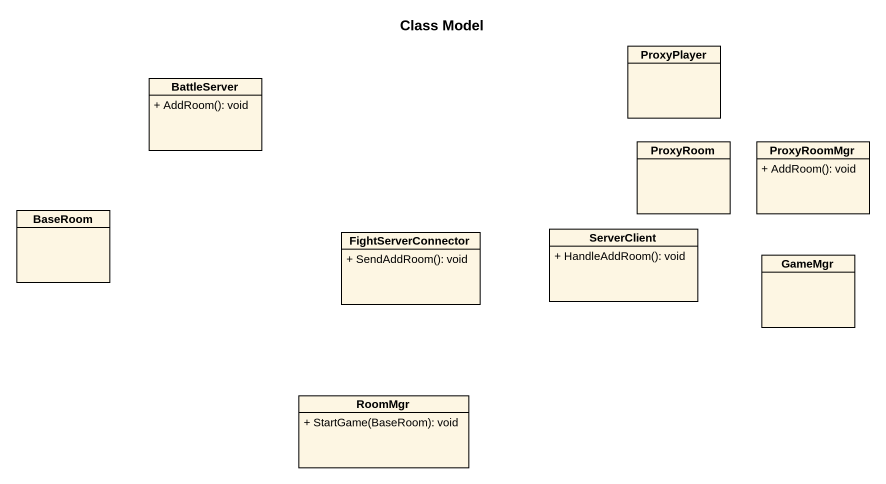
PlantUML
@startuml
title Class Model
hide circle
hide empty members
skinparam classAttributeIconSize 0
class BattleServer {
  + AddRoom(): void
}
class ProxyPlayer
class ProxyRoom
class ProxyRoomMgr {
  + AddRoom(): void
}
class BaseRoom
class FightServerConnector {
  + SendAddRoom(): void
}
class ServerClient {
  + HandleAddRoom(): void
}
class GameMgr
class RoomMgr {
  + StartGame(BaseRoom): void
}
@enduml
